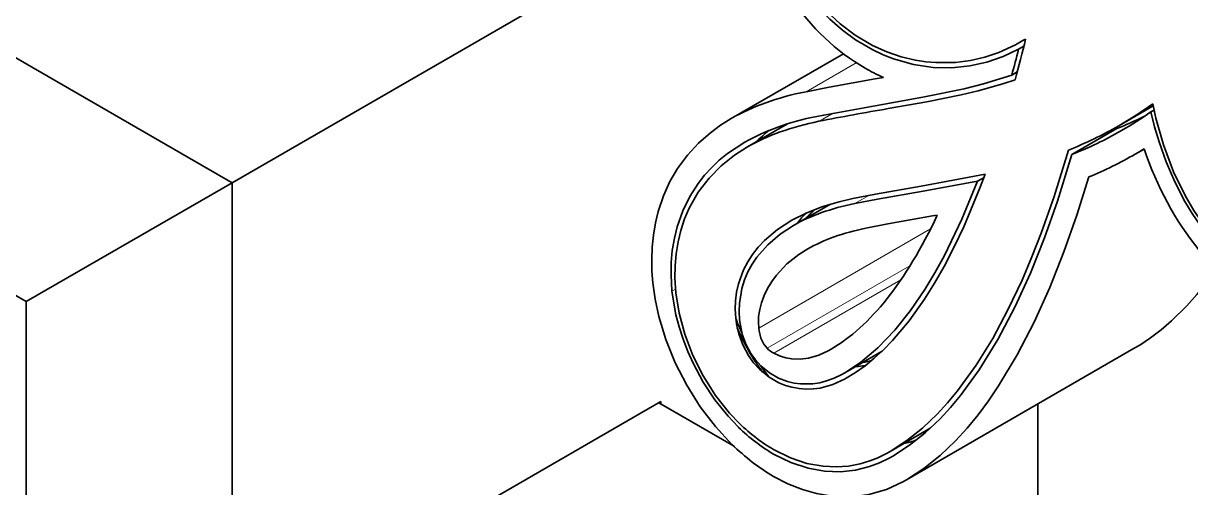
# Model space of a CAD drawing. Extents: x 157 to 1229, y 75 to 1118.
# Drawn here: x 1013.3 to 1077.4, y 1037.9 to 1063.5 of the extents above; entities that cross this region are included whole.
import ezdxf

# ---------------------------------------------------------------- set-up
doc = ezdxf.new("R2010")
doc.units = 0

msp = doc.modelspace()

# ---------------------------------------------------------------- linework, layer by layer
at = {"color": 7, "lineweight": 35}
for p, q in [((948.558, 1085.641), (1013.471, 1048.164)), ((986.988, 1076.517), (1024.784, 1054.696)), ((988.226, 1075.803), (1024.784, 1054.696)), ((1047.691, 1067.921), (1024.784, 1054.696)), ((1024.784, 1029.073), (1024.784, 1054.696)), ((1024.784, 1030.502), (1024.784, 1054.696)), ((1013.471, 998.476), (1013.471, 1048.164)), ((1024.784, 1029.073), (1048.331, 1042.667))]:
    msp.add_line(p, q, dxfattribs=at)
at = {"color": 7, "lineweight": 35, "ltscale": 0.00844}
msp.add_line((1067.989, 1062.031), (1068.281, 1062.2), dxfattribs=at)
at = {"color": 7, "lineweight": 35, "ltscale": 0.004425}
msp.add_line((1068.227, 1062.507), (1068.38, 1062.596), dxfattribs=at)
at = {"color": 7, "lineweight": 35, "ltscale": 0.004409}
msp.add_line((1068.379, 1062.595), (1068.227, 1062.507), dxfattribs=at)
at = {"color": 7, "lineweight": 35, "ltscale": 0.177993}
msp.add_line((1052.209, 1058.225), (1058.375, 1061.785), dxfattribs=at)
at = {"color": 7, "lineweight": 13, "ltscale": 0.07965}
msp.add_line((1056.315, 1059.702), (1059.074, 1061.295), dxfattribs=at)
at = {"color": 7, "lineweight": 35, "ltscale": 0.008672}
msp.add_line((1067.618, 1060.611), (1067.918, 1060.784), dxfattribs=at)
at = {"color": 7, "lineweight": 35, "ltscale": 0.011599}
msp.add_line((1060.118, 1060.401), (1060.575, 1060.481), dxfattribs=at)
at = {"color": 7, "lineweight": 35, "ltscale": 0.054394}
msp.add_line((1075.389, 1058.919), (1073.504, 1057.831), dxfattribs=at)
at = {"color": 7, "lineweight": 13, "ltscale": 0.022302}
msp.add_line((1057.799, 1058.518), (1057.026, 1058.072), dxfattribs=at)
at = {"color": 7, "lineweight": 35, "ltscale": 0.004942}
msp.add_line((1075.264, 1058.596), (1075.436, 1058.695), dxfattribs=at)
at = {"color": 7, "lineweight": 35, "ltscale": 0.06373}
msp.add_line((1055.304, 1057.937), (1053.096, 1056.662), dxfattribs=at)
at = {"color": 7, "lineweight": 35, "ltscale": 0.071447}
msp.add_line((1070.924, 1056.248), (1073.399, 1057.677), dxfattribs=at)
at = {"color": 7, "lineweight": 35, "ltscale": 0.003091}
msp.add_line((1073.088, 1057.498), (1073.123, 1057.617), dxfattribs=at)
at = {"color": 7, "lineweight": 35, "ltscale": 0.013934}
msp.add_line((1074.405, 1056.272), (1074.888, 1056.551), dxfattribs=at)
at = {"color": 7, "lineweight": 35, "ltscale": 0.089547}
msp.add_line((1062.638, 1054.515), (1066.16, 1055.169), dxfattribs=at)
at = {"color": 7, "lineweight": 35, "ltscale": 0.000172876}
msp.add_line((1066.16, 1055.169), (1066.157, 1055.163), dxfattribs=at)
at = {"color": 7, "lineweight": 35, "ltscale": 0.326599}
msp.add_line((1024.784, 1054.696), (1013.471, 1048.164), dxfattribs=at)
at = {"color": 7, "lineweight": 35, "ltscale": 0.075946}
msp.add_line((1062.754, 1054.243), (1065.742, 1054.788), dxfattribs=at)
at = {"color": 7, "lineweight": 35, "ltscale": 0.010142}
msp.add_line((1065.742, 1054.788), (1066.094, 1054.991), dxfattribs=at)
at = {"color": 7, "lineweight": 13, "ltscale": 0.022296}
msp.add_line((1058.999, 1053.554), (1059.771, 1054), dxfattribs=at)
at = {"color": 7, "lineweight": 35, "ltscale": 0.059095}
msp.add_line((1055.618, 1052.344), (1057.665, 1053.526), dxfattribs=at)
at = {"color": 7, "lineweight": 35, "ltscale": 0.006648}
msp.add_line((1063.265, 1052.871), (1063.527, 1052.917), dxfattribs=at)
at = {"color": 7, "lineweight": 13, "ltscale": 0.272609}
msp.add_line((1053.713, 1046.708), (1063.156, 1052.16), dxfattribs=at)
at = {"color": 7, "lineweight": 13, "ltscale": 0.22667}
msp.add_line((1054.173, 1045.601), (1062.025, 1050.135), dxfattribs=at)
at = {"color": 7, "lineweight": 13, "ltscale": 0.201492}
msp.add_line((1054.54, 1045.328), (1061.52, 1049.358), dxfattribs=at)
at = {"color": 7, "lineweight": 13, "ltscale": 0.005525}
msp.add_line((1048.95, 1048.743), (1049.142, 1048.853), dxfattribs=at)
at = {"color": 7, "lineweight": 13, "ltscale": 0.009282}
msp.add_line((1057.535, 1045.468), (1057.857, 1045.654), dxfattribs=at)
at = {"color": 7, "lineweight": 35, "ltscale": 0.004562}
msp.add_line((1057.694, 1045.557), (1057.535, 1045.468), dxfattribs=at)
at = {"color": 7, "lineweight": 35, "ltscale": 0.059222}
msp.add_line((1058.443, 1044.258), (1060.495, 1045.442), dxfattribs=at)
at = {"color": 7, "lineweight": 35, "ltscale": 0.361301}
msp.add_line((1061.831, 1038.372), (1074.347, 1045.598), dxfattribs=at)
at = {"color": 7, "lineweight": 35, "ltscale": 0.004814}
msp.add_line((1058.443, 1044.258), (1058.275, 1044.163), dxfattribs=at)
at = {"color": 7, "lineweight": 35, "ltscale": 0.118674}
msp.add_line((1048.225, 1042.606), (1052.336, 1040.233), dxfattribs=at)
at = {"color": 7, "lineweight": 35, "ltscale": 0.003061}
msp.add_line((1048.331, 1042.667), (1048.331, 1042.545), dxfattribs=at)
at = {"color": 7, "lineweight": 35, "ltscale": 0.298895}
msp.add_line((1069.049, 1030.583), (1069.049, 1042.539), dxfattribs=at)
at = {"color": 7, "lineweight": 35, "ltscale": 0.063657}
msp.add_line((1063.141, 1041.206), (1060.936, 1039.933), dxfattribs=at)
at = {"color": 7, "lineweight": 35, "ltscale": 0.00569}
msp.add_line((1060.737, 1039.821), (1060.936, 1039.933), dxfattribs=at)
at = {"color": 7, "lineweight": 13, "ltscale": 0.011537}
msp.add_line((1060.885, 1039.561), (1061.285, 1039.791), dxfattribs=at)
at = {"color": 7, "lineweight": 35, "ltscale": 0.005747}
msp.add_line((1060.885, 1039.561), (1061.086, 1039.673), dxfattribs=at)
at = {"color": 7, "lineweight": 35, "ltscale": 0.00591}
msp.add_line((1061.831, 1038.372), (1061.625, 1038.256), dxfattribs=at)
at = {"color": 7, "lineweight": 35}
for points in [[(1055.63, 1066.6), (1055.978, 1065.997), (1056.645, 1065.037), (1057.39, 1064.177), (1058.188, 1063.431), (1059.018, 1062.806), (1059.967, 1062.245)], [(1055.595, 1066.304), (1056.196, 1065.35), (1056.876, 1064.473), (1057.614, 1063.693), (1058.31, 1063.08), (1059.024, 1062.556), (1059.979, 1061.994)], [(1059.967, 1062.245), (1060.763, 1061.885), (1061.549, 1061.618), (1062.321, 1061.433), (1062.888, 1061.346), (1063.445, 1061.298), (1064.522, 1061.312), (1065.35, 1061.419), (1066.146, 1061.605), (1066.909, 1061.863), (1067.818, 1062.28), (1068.227, 1062.507)], [(1059.979, 1061.994), (1060.548, 1061.726), (1061.113, 1061.506), (1062.221, 1061.196), (1063.293, 1061.04), (1064.324, 1061.02), (1065.308, 1061.12), (1066.248, 1061.328), (1067.141, 1061.635), (1067.989, 1062.031)], [(1056.315, 1059.702), (1057.579, 1059.947), (1060.118, 1060.401)], [(1067.618, 1060.611), (1066.059, 1060.134), (1064.995, 1059.867), (1062.826, 1059.419), (1060.713, 1059.043)], [(1067.804, 1060.362), (1067.134, 1060.141), (1065.768, 1059.755), (1064.841, 1059.533), (1062.96, 1059.151), (1060.828, 1058.771)], [(1060.713, 1059.043), (1057.287, 1058.419), (1056.908, 1058.344)], [(1075.365, 1059.032), (1075.536, 1058.254), (1075.953, 1056.779), (1076.511, 1055.305), (1076.846, 1054.579), (1077.22, 1053.868), (1077.63, 1053.18), (1078.075, 1052.519), (1078.528, 1051.922)], [(1047.899, 1049.193), (1047.849, 1049.845), (1047.836, 1050.474), (1047.863, 1051.159), (1047.931, 1051.825), (1048.044, 1052.491), (1048.196, 1053.122), (1048.481, 1053.978), (1048.836, 1054.765), (1049.254, 1055.483), (1049.796, 1056.218), (1050.4, 1056.871), (1051.058, 1057.447), (1051.62, 1057.857), (1052.209, 1058.225)], [(1075.264, 1058.596), (1075.466, 1057.774), (1075.709, 1056.946), (1076.1, 1055.84), (1076.574, 1054.742), (1077.132, 1053.672), (1077.534, 1053.008), (1077.967, 1052.37), (1078.422, 1051.771)], [(1052.946, 1056.922), (1052.005, 1056.301), (1051.55, 1055.93), (1051.118, 1055.524), (1050.739, 1055.11), (1050.386, 1054.662), (1049.929, 1053.949), (1049.542, 1053.157), (1049.235, 1052.283), (1049.08, 1051.649), (1048.969, 1050.977), (1048.91, 1050.32), (1048.897, 1049.637), (1048.95, 1048.743)], [(1053.096, 1056.662), (1052.381, 1056.205), (1051.651, 1055.625), (1050.985, 1054.954), (1050.395, 1054.181), (1049.895, 1053.302), (1049.643, 1052.713), (1049.435, 1052.082), (1049.283, 1051.456), (1049.176, 1050.793), (1049.12, 1050.145), (1049.11, 1049.47), (1049.161, 1048.653)], [(1060.936, 1039.933), (1061.85, 1040.528), (1062.708, 1041.214), (1063.514, 1041.981), (1064.087, 1042.603), (1064.634, 1043.26), (1065.655, 1044.667), (1066.57, 1046.146), (1067.41, 1047.711), (1068.185, 1049.35), (1068.726, 1050.621), (1069.235, 1051.925), (1069.945, 1053.936), (1070.738, 1056.495)], [(1061.086, 1039.673), (1062.004, 1040.271), (1062.867, 1040.96), (1063.677, 1041.729), (1064.252, 1042.351), (1064.8, 1043.009), (1065.825, 1044.418), (1066.853, 1046.09), (1067.787, 1047.869), (1068.639, 1049.736), (1069.417, 1051.679), (1070.128, 1053.688), (1070.924, 1056.248)], [(1066.157, 1055.163), (1065.887, 1054.448), (1064.979, 1052.275), (1064.457, 1051.169), (1063.902, 1050.098), (1063.379, 1049.179), (1062.825, 1048.295), (1061.984, 1047.111), (1061.067, 1046.023), (1060.577, 1045.521), (1060.064, 1045.052), (1059.562, 1044.645), (1059.037, 1044.272), (1058.423, 1043.902)], [(1071.855, 1055.017), (1071.201, 1052.925), (1070.487, 1050.895), (1069.708, 1048.932), (1068.856, 1047.043), (1067.923, 1045.238), (1066.896, 1043.531), (1066.346, 1042.721), (1065.768, 1041.946), (1065.161, 1041.209), (1064.524, 1040.513), (1063.683, 1039.712), (1062.787, 1038.994), (1061.831, 1038.372)], [(1065.742, 1054.788), (1064.877, 1052.691), (1063.915, 1050.697), (1063.393, 1049.745), (1062.84, 1048.829), (1062.049, 1047.671), (1061.192, 1046.597), (1060.259, 1045.625), (1059.307, 1044.826), (1058.443, 1044.258)], [(1058.881, 1053.825), (1060.129, 1054.067), (1062.638, 1054.515)], [(1052.451, 1047.247), (1052.422, 1047.741), (1052.439, 1048.208), (1052.502, 1048.689), (1052.603, 1049.137), (1052.885, 1049.909), (1053.115, 1050.351), (1053.375, 1050.755), (1053.69, 1051.158), (1054.031, 1051.523), (1054.747, 1052.133), (1055.528, 1052.638), (1056.361, 1053.053), (1057.234, 1053.39), (1058.14, 1053.657), (1058.881, 1053.825)], [(1058.999, 1053.554), (1060.246, 1053.795), (1062.754, 1054.243)], [(1059.592, 1052.196), (1060.812, 1052.432), (1063.265, 1052.871)], [(1052.661, 1047.157), (1052.634, 1047.623), (1052.651, 1048.066), (1052.787, 1048.877), (1052.937, 1049.355), (1053.125, 1049.796), (1053.358, 1050.222), (1053.621, 1050.612), (1054.216, 1051.293), (1054.887, 1051.865), (1055.618, 1052.344)], [(1053.713, 1046.708), (1053.697, 1047.032), (1053.712, 1047.339), (1053.77, 1047.727), (1053.861, 1048.089), (1054.012, 1048.506), (1054.195, 1048.889), (1054.427, 1049.272), (1054.685, 1049.622), (1055.267, 1050.236), (1055.917, 1050.748), (1056.406, 1051.057)], [(1052.247, 1040.319), (1051.34, 1041.297), (1050.504, 1042.388), (1049.759, 1043.568), (1049.124, 1044.809), (1048.611, 1046.081), (1048.228, 1047.355), (1048.026, 1048.296), (1047.899, 1049.193)], [(1048.95, 1048.743), (1049.167, 1047.444), (1049.34, 1046.772), (1049.557, 1046.095), (1049.812, 1045.431), (1050.107, 1044.774), (1050.664, 1043.74), (1051.311, 1042.763), (1052.032, 1041.868), (1052.595, 1041.275)], [(1049.161, 1048.653), (1049.342, 1047.527), (1049.653, 1046.371), (1050.097, 1045.211), (1050.666, 1044.08), (1051.347, 1043.013), (1052.119, 1042.04), (1052.665, 1041.466)], [(1053.755, 1044.454), (1053.435, 1044.808), (1053.147, 1045.21), (1052.836, 1045.795), (1052.618, 1046.394), (1052.513, 1046.827), (1052.451, 1047.247)], [(1053.825, 1044.645), (1053.541, 1044.959), (1053.286, 1045.315), (1053.011, 1045.833), (1052.815, 1046.37), (1052.661, 1047.157)], [(1054.173, 1045.601), (1053.992, 1045.818), (1053.827, 1046.165), (1053.732, 1046.562), (1053.713, 1046.708)], [(1057.535, 1045.468), (1057.011, 1045.224), (1056.448, 1045.059), (1056, 1045), (1055.529, 1045.013), (1055.198, 1045.07), (1054.856, 1045.177), (1054.54, 1045.328)], [(1058.423, 1043.902), (1057.781, 1043.609), (1057.087, 1043.417), (1056.719, 1043.367), (1056.335, 1043.354), (1055.945, 1043.382), (1055.541, 1043.457), (1055.187, 1043.561), (1054.825, 1043.709), (1054.286, 1044.018), (1053.755, 1044.454)], [(1058.275, 1044.163), (1057.866, 1043.963), (1057.436, 1043.804), (1057.068, 1043.708), (1056.685, 1043.647), (1056.012, 1043.64), (1055.659, 1043.688), (1055.296, 1043.776), (1054.805, 1043.965), (1054.309, 1044.249), (1053.825, 1044.645)], [(1054.531, 1040.032), (1055.457, 1039.576), (1056.368, 1039.274), (1057.251, 1039.115), (1057.962, 1039.081), (1058.644, 1039.13), (1059.297, 1039.255), (1059.767, 1039.393), (1060.219, 1039.568), (1060.737, 1039.821)], [(1054.531, 1039.787), (1055.487, 1039.316), (1056.425, 1039.005), (1057.333, 1038.841), (1058.201, 1038.811), (1059.027, 1038.9), (1059.807, 1039.095), (1060.359, 1039.303), (1060.885, 1039.561)], [(1061.625, 1038.256), (1060.729, 1037.846), (1059.766, 1037.57), (1059.259, 1037.487), (1058.737, 1037.443), (1058.2, 1037.442), (1057.649, 1037.485), (1056.892, 1037.617), (1056.115, 1037.838), (1055.323, 1038.153), (1054.531, 1038.562)]]:
    msp.add_lwpolyline(points, dxfattribs=at)
for centre, radius, start, end in [((981.317, 1083.79), 89.605, 344.84342, 346.31872), ((993.826, 1080.636), 76.461, 344.81709, 345.91682), ((1065.022, 1070.44), 10.908, 240.00177, 242.81454), ((1064.735, 1069.897), 10.295, 242.85615, 246.16549), ((1061.906, 1077.825), 23.115, 300.11807, 305.61063), ((1084.317, 919.893), 140.849, 99.59946, 101.1721), ((1065.662, 1077.137), 20.941, 291.68195, 296.11178), ((1062.448, 1076.943), 22.38, 300.04711, 304.93606), ((1059.293, 1051.326), 8.01, 128.80324, 135.46448), ((1063.12, 1075.804), 20.757, 291.52949, 300.01745), ((1063.223, 1075.625), 20.851, 291.67425, 300.0178), ((1063.39, 1075.349), 22.029, 300.00295, 301.45636), ((1063.706, 1074.794), 21.389, 292.39317, 300.01364), ((1060.872, 1048.53), 6.214, 130.70872, 137.39279), ((1060.553, 1048.894), 5.918, 135.53831, 142.80774), ((1063.78, 1051.561), 12.123, 200.84965, 205.07695), ((1063.978, 1051.669), 12.466, 203.35318, 216.26256), ((1055.457, 1046.948), 1.861, 226.37194, 240.49424), ((1058.839, 1048.785), 4.006, 278.35753, 285.62143), ((1063.419, 1051.302), 11.68, 214.67893, 218.59186), ((1058.942, 1048.45), 3.85, 271.43924, 279.41432), ((1060.444, 1046.213), 5.979, 281.95281, 288.93103)]:
    msp.add_arc(centre, radius, start, end, dxfattribs=at)
for centre, major_axis, ratio, start_param, end_param in [((1064.361, 1073.264), (1.189, -13.649), 0.840702, 5.30045, 5.75151), ((1159.026, 973.613), (109.481, -82.29), 0.244092, 2.927431, 3.03799), ((1148.134, 984.857), (97.797, -69.74), 0.250303, 2.911183, 3.027967), ((1144.774, 987.737), (94.274, -66.603), 0.253392, 2.906447, 3.025242), ((1117.985, 1088.21), (38.971, 38.453), 0.550291, 2.88176, 3.085659), ((1085.591, 1031.958), (32.397, -18.008), 0.387896, 2.714401, 2.913109), ((1034.153, 1202.402), (21.027, -157.722), 0.199736, 0.082176, 0.299026), ((1087.417, 1030.331), (33.264, -18.518), 0.368729, 2.733616, 2.924378), ((1046.146, 1203.636), (25.118, -159.15), 0.228358, 0.087598, 0.228731), ((1057.587, 1054.224), (0.803, -15.423), 0.641065, 5.674774, 5.888945), ((1057.738, 1054.578), (0.395, -15.51), 0.635836, 5.703254, 5.912172), ((1056.124, 1049.43), (4.086, -11.648), 0.671158, 5.346518, 5.620062)]:
    msp.add_ellipse(centre, major_axis=major_axis, ratio=ratio, start_param=start_param, end_param=end_param, dxfattribs=at)

doc.saveas('drawing.dxf')
